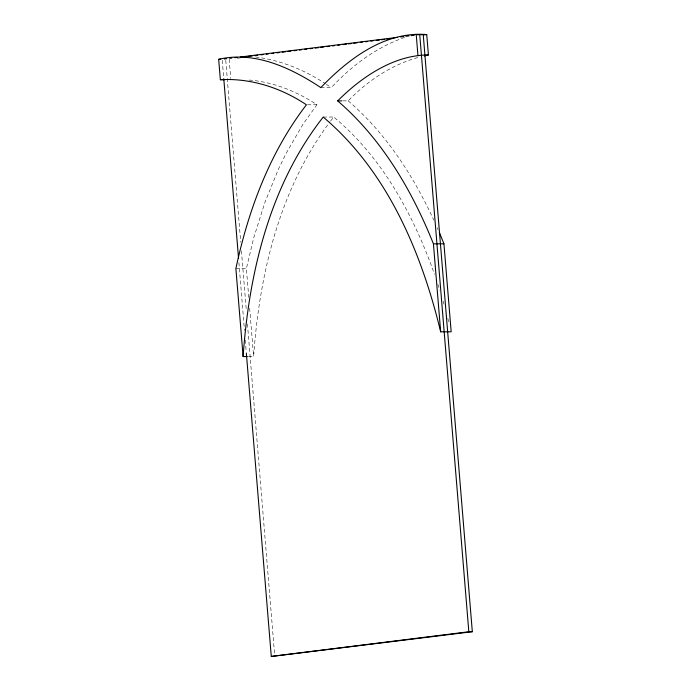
<?xml version="1.0" encoding="UTF-8"?>
<svg xmlns="http://www.w3.org/2000/svg" width="691" height="691" viewBox="0 0 691 691"><rect width="100%" height="100%" fill="white"/><g stroke="black" fill="none" stroke-linecap="round" stroke-linejoin="round"><path stroke-width="0.52" stroke-dasharray="3.46 2.59" d="M248.371 356.521L253.623 356.504C259.41 274.007 279.535 189.04 329.952 121.884M248.769 297.493L246.385 268.531L253.77 237.669L265.016 202.066L278.585 168.811L286.204 153.195L303.021 124.181L316.927 104.756C296.284 91.065 272.366 81.59 247.508 79.914M330.583 121.072L333.727 117.021C382.512 157.574 413.624 215.324 434.535 274.336M320.797 87.653L331.309 87.61L331.922 86.911C352.306 65.274 376.923 46.841 405.28 37.236M342.926 100.869L348.178 100.843C367.949 80.493 392.548 64.004 420.249 56.895M237.359 58.243L240.425 57.854M307.478 104.79L316.927 104.756M323.215 117.064L333.727 117.021M235.881 268.574L246.385 268.531M255.61 56.973C280.572 60.264 304.515 69.817 325.426 83.741M326.29 84.302L331.309 87.61M348.178 100.843C385.759 133.035 413.209 175.523 433.81 220.144M437.213 227.71L438.059 229.602M437.861 284.269L439.77 290.168M443.086 301.146L443.95 304.17M447.828 318.404L449.115 323.552M229.187 59.262L230.768 78.584M249.65 308.221L253.623 356.504M225.767 60.35L240.718 242.187M241.418 250.798L246.203 308.903M247.438 323.967L274.595 654.282M222.269 60.367L223.685 77.582M238.905 262.649L244.476 330.436M245.27 340.119L246.246 351.952"/><path stroke-width="1.04" d="M247.318 356.53L243.111 356.547C249.054 272.09 270.017 184.791 323.215 117.064C387.28 171.118 421.424 252.06 440.668 331.835L451.171 331.792L443.942 243.819L439.338 232.435M440.668 331.835L433.43 243.863C412 190.362 381.752 138.822 337.674 100.886C361.445 77.107 393.654 55.055 428.411 54.952L426.736 34.55C384.87 31.199 348.946 58.528 321.419 86.954L320.797 87.653L320.08 87.118C290.695 67.753 254.625 50.823 218.676 59.305L220.351 79.707L224.558 79.69M424.326 55.919L428.411 54.952M224.316 59.02L226.458 58.752M229.662 58.355L231.796 58.087M235 57.69L237.134 57.422M240.338 57.016L397.308 37.383M400.512 36.986L403.717 36.58M405.85 36.312L409.055 35.915M411.188 35.647L414.393 35.25M417.597 34.844L419.731 34.576L468.826 631.738L472.324 631.721L423.229 34.567L421.095 34.835M243.828 57.008L245.961 56.74M248.104 56.472L252.37 55.936M254.513 55.669L257.708 55.271M260.913 54.865L263.055 54.598M266.251 54.2L268.393 53.933M271.598 53.535L273.731 53.267M276.936 52.862L279.069 52.594M282.274 52.196L285.478 51.799M287.611 51.531L290.816 51.125M294.02 50.728L296.154 50.46M299.358 50.063L301.492 49.795M304.696 49.389L306.83 49.121M310.034 48.724L312.168 48.456M315.372 48.059L318.577 47.653M320.719 47.385L323.915 46.988M327.119 46.591L329.262 46.323M332.457 45.917L334.599 45.649M337.804 45.252L339.937 44.984M343.142 44.587L346.346 44.181M348.48 43.913L351.684 43.516M353.818 43.248L357.022 42.842M360.227 42.445L362.36 42.177M365.565 41.78L367.698 41.512M370.903 41.106L373.036 40.847M376.241 40.441L379.445 40.043M381.579 39.776L384.783 39.37M386.925 39.102L390.121 38.705M423.669 34.93L426.736 34.55M246.333 353.032L271.278 656.45L468.826 631.738M472.324 631.721L271.278 656.45M220.351 79.707C250.859 77.928 281.228 87.912 306.424 104.799C269.732 152.443 248.311 210.185 235.881 268.574L243.111 356.547M218.676 59.305L220.774 59.296M337.674 100.886L341.872 100.869M433.43 243.863L443.942 243.819M416.224 34.593L417.908 54.995M223.772 78.662L238.55 258.348"/></g></svg>
